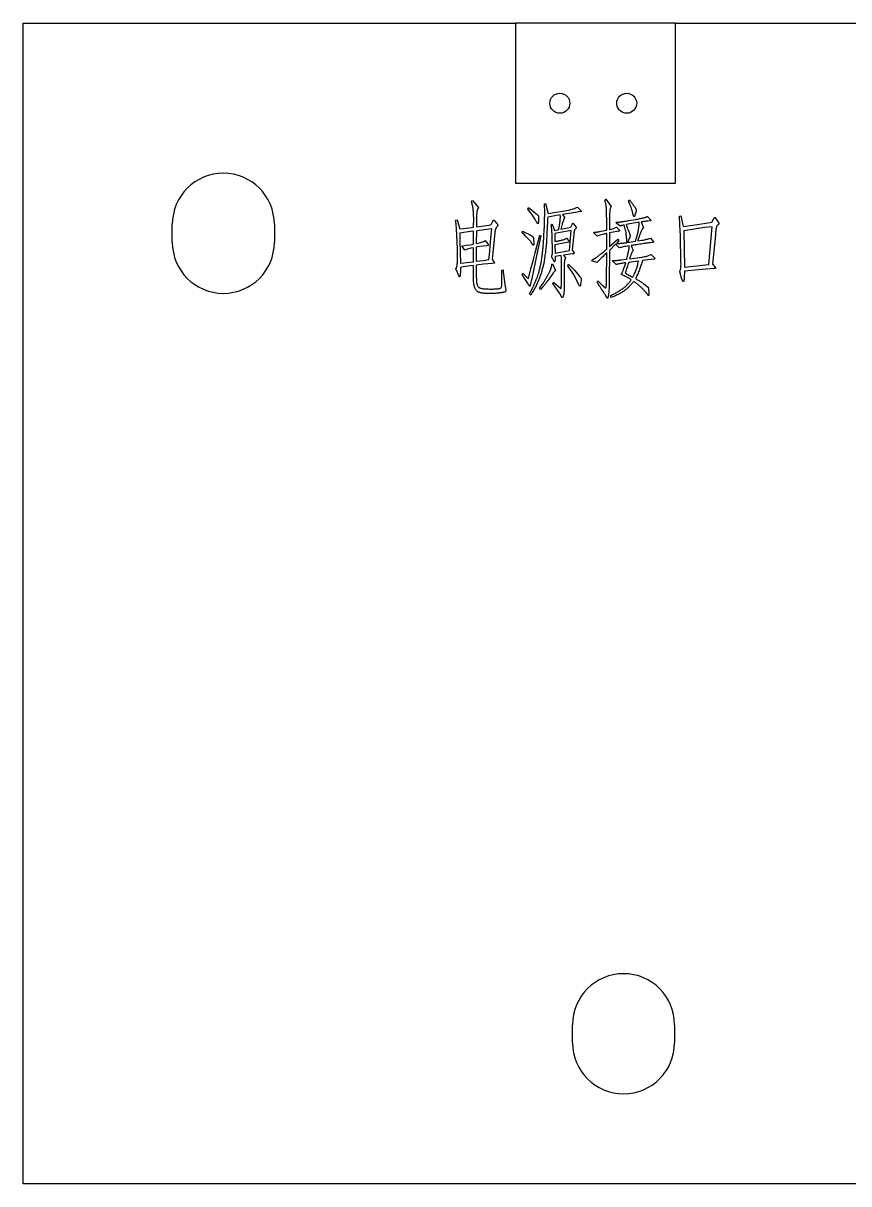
# Model space of a CAD drawing. Header units: millimetres. Extents: x 484 to 921, y 170 to 267.
# Drawn here: x 770.6 to 811.9, y 194.4 to 252.4 of the extents above; entities that cross this region are included whole.
import ezdxf

# ---------------------------------------------------------------- set-up
doc = ezdxf.new("R2010")
doc.units = ezdxf.units.MM

msp = doc.modelspace()

# ---------------------------------------------------------------- linework, layer by layer
at = {"color": 7, "linetype": 'Continuous', "lineweight": 25}
for p, q in [((770.602, 194.444), (770.602, 252.444)), ((770.602, 252.444), (795.199, 252.444)), ((795.199, 252.444), (795.199, 244.444)), ((803.199, 252.444), (795.199, 252.444)), ((803.199, 244.444), (803.199, 252.444)), ((803.199, 252.444), (857.783, 252.444)), ((795.199, 244.444), (803.199, 244.444)), ((799.668, 243.6), (799.718, 243.651)), ((799.718, 243.651), (799.98, 243.278)), ((800.851, 243.565), (800.892, 243.616)), ((793.002, 243.51), (793.047, 243.58)), ((793.047, 243.58), (793.349, 243.237)), ((795.814, 243.157), (795.849, 243.233)), ((795.95, 242.991), (795.814, 243.157)), ((795.849, 243.233), (796.001, 243.112)), ((796.001, 243.112), (796.122, 243.016)), ((796.65, 243.424), (796.705, 243.439)), ((796.665, 242.981), (796.65, 243.424)), ((796.705, 243.439), (796.841, 242.926)), ((796.841, 242.926), (797.848, 243.107)), ((798.467, 243.026), (798.18, 242.986)), ((798.296, 243.258), (798.462, 243.092)), ((801.143, 243.283), (801.223, 243.162)), ((801.229, 243.052), (801.168, 242.855)), ((792.212, 242.593), (792.287, 242.624)), ((792.287, 242.624), (792.353, 242.377)), ((793.108, 242.251), (793.113, 242.714)), ((793.254, 242.694), (793.254, 242.271)), ((793.984, 242.377), (794.069, 242.553)), ((794.155, 242.563), (794.276, 242.427)), ((796.051, 242.855), (795.95, 242.991)), ((796.136, 242.724), (796.051, 242.855)), ((796.122, 243.016), (796.283, 242.885)), ((796.186, 242.633), (796.136, 242.724)), ((796.358, 242.679), (796.353, 242.548)), ((797.44, 242.86), (796.811, 242.754)), ((797.374, 242.14), (797.42, 242.457)), ((797.445, 242.765), (797.44, 242.86)), ((797.581, 242.548), (797.541, 242.422)), ((797.883, 242.941), (797.556, 242.88)), ((797.556, 242.88), (797.667, 242.719)), ((798.18, 242.986), (797.883, 242.941)), ((799.769, 242.1), (799.764, 242.523)), ((799.905, 242.563), (799.9, 242.125)), ((800.438, 242.307), (800.252, 242.457)), ((801.39, 242.503), (800.725, 242.382)), ((800.851, 242.578), (801.209, 242.639)), ((801.088, 242.855), (801.062, 242.961)), ((801.385, 242.392), (801.39, 242.503)), ((801.476, 242.512), (801.596, 242.221)), ((801.803, 242.79), (801.948, 242.624)), ((801.939, 242.563), (801.823, 242.553)), ((803.391, 242.794), (803.462, 242.815)), ((803.421, 242.362), (803.391, 242.794)), ((803.462, 242.815), (803.588, 242.291)), ((804.071, 242.357), (804.715, 242.448)), ((804.715, 242.448), (805.017, 242.498)), ((805.017, 242.498), (805.118, 242.689)), ((805.204, 242.704), (805.35, 242.492)), ((778.052, 241.494), (778.052, 242.394)), ((783.152, 242.394), (783.152, 241.494)), ((792.353, 242.377), (792.408, 242.16)), ((792.408, 242.16), (792.599, 242.181)), ((792.619, 241.984), (792.413, 241.949)), ((792.413, 241.949), (792.423, 241.556)), ((792.599, 242.181), (793.002, 242.231)), ((792.957, 242.029), (792.619, 241.984)), ((793.108, 242.055), (792.957, 242.029)), ((793.002, 242.231), (793.108, 242.251)), ((793.103, 241.401), (793.108, 242.055)), ((793.249, 242.069), (793.244, 241.43)), ((793.783, 242.14), (793.249, 242.069)), ((793.254, 242.271), (793.501, 242.301)), ((793.501, 242.301), (793.888, 242.357)), ((794.019, 242.166), (793.783, 242.14)), ((793.888, 242.357), (793.984, 242.377)), ((793.944, 241.284), (793.994, 241.899)), ((793.994, 241.899), (794.019, 242.166)), ((794.17, 241.984), (794.115, 241.461)), ((795.532, 241.969), (795.558, 242.055)), ((795.638, 241.879), (795.532, 241.969)), ((795.558, 242.055), (795.688, 241.989)), ((795.708, 241.808), (795.638, 241.879)), ((795.688, 241.989), (795.829, 241.919)), ((795.829, 241.919), (795.93, 241.864)), ((795.93, 241.864), (796.031, 241.798)), ((796.62, 241.783), (796.64, 242.15)), ((796.766, 241.864), (796.755, 241.571)), ((796.79, 242.287), (796.766, 241.864)), ((796.992, 242.372), (797.032, 242.397)), ((797.032, 242.397), (797.153, 242.09)), ((797.153, 242.09), (797.374, 242.14)), ((797.989, 242.09), (797.163, 241.939)), ((797.163, 241.939), (797.173, 241.536)), ((797.541, 242.422), (797.471, 242.155)), ((797.471, 242.155), (797.969, 242.256)), ((797.908, 241.078), (797.989, 242.09)), ((797.969, 242.256), (798.044, 242.412)), ((798.119, 241.908), (798.039, 241.103)), ((798.125, 242.402), (798.22, 242.271)), ((798.22, 242.186), (798.18, 242.146)), ((799.281, 241.803), (799.129, 241.944)), ((799.482, 242.045), (799.769, 242.1)), ((799.769, 241.159), (799.764, 241.939)), ((800.267, 242.034), (799.905, 241.964)), ((799.905, 241.964), (799.905, 241.28)), ((800.242, 242.251), (800.378, 242.11)), ((800.348, 242.045), (800.267, 242.034)), ((800.861, 242.045), (800.921, 241.873)), ((803.447, 241.813), (803.421, 242.362)), ((803.588, 242.291), (804.071, 242.357)), ((804.126, 242.15), (803.613, 242.075)), ((803.613, 242.075), (803.643, 240.257)), ((804.665, 242.226), (804.126, 242.15)), ((805.032, 242.266), (804.665, 242.226)), ((804.871, 240.388), (805.032, 242.266)), ((792.297, 241.083), (792.282, 241.556)), ((792.423, 241.556), (792.454, 240.449)), ((792.554, 241.32), (792.73, 241.345)), ((792.73, 241.345), (792.937, 241.37)), ((792.937, 241.37), (793.103, 241.401)), ((793.42, 241.284), (793.244, 241.249)), ((793.581, 241.304), (793.42, 241.284)), ((793.747, 241.324), (793.581, 241.304)), ((793.687, 241.577), (793.823, 241.41)), ((793.818, 241.33), (793.747, 241.324)), ((793.904, 240.877), (793.944, 241.284)), ((794.115, 241.461), (794.049, 240.821)), ((795.824, 241.687), (795.708, 241.808)), ((795.945, 241.546), (795.824, 241.687)), ((796.025, 241.436), (795.945, 241.546)), ((796.071, 241.375), (796.025, 241.436)), ((796.106, 241.637), (796.116, 241.445)), ((796.186, 240.967), (796.413, 241.858)), ((796.474, 241.818), (796.323, 241.128)), ((796.413, 241.858), (796.474, 241.818)), ((797.048, 241.103), (797.037, 241.743)), ((797.682, 241.461), (797.173, 241.375)), ((797.173, 241.375), (797.178, 240.947)), ((797.782, 241.481), (797.682, 241.461)), ((797.753, 241.697), (797.868, 241.562)), ((797.883, 241.496), (797.782, 241.481)), ((799.905, 241.28), (800.323, 241.647)), ((800.207, 241.401), (799.905, 241.093)), ((800.388, 241.219), (800.207, 241.401)), ((800.363, 241.571), (800.242, 241.441)), ((800.323, 241.647), (800.363, 241.571)), ((800.917, 241.743), (800.806, 241.491)), ((800.806, 241.491), (801.203, 241.551)), ((800.886, 241.244), (800.881, 241.32)), ((800.982, 241.335), (801.088, 241.083)), ((801.309, 241.562), (801.521, 241.597)), ((801.944, 241.707), (802.089, 241.541)), ((802.06, 241.491), (801.944, 241.476)), ((803.472, 240.494), (803.447, 241.813)), ((805.189, 241.853), (805.052, 240.398)), ((792.302, 240.705), (792.297, 241.083)), ((792.635, 241.154), (792.549, 241.264)), ((792.67, 241.103), (792.635, 241.154)), ((792.811, 241.154), (792.67, 241.103)), ((792.967, 241.194), (792.811, 241.154)), ((793.103, 241.224), (792.967, 241.194)), ((793.098, 240.524), (793.103, 241.224)), ((793.244, 241.249), (793.244, 240.544)), ((793.878, 240.635), (793.904, 240.877)), ((794.049, 240.821), (794.029, 240.66)), ((796.081, 240.575), (796.186, 240.967)), ((796.323, 241.128), (796.106, 240.092)), ((797.178, 240.947), (797.908, 241.078)), ((797.189, 240.786), (797.178, 240.61)), ((797.48, 240.837), (797.189, 240.786)), ((797.495, 240.72), (797.48, 240.837)), ((797.495, 239.552), (797.495, 240.72)), ((798.055, 240.917), (797.601, 240.846)), ((797.601, 240.846), (797.697, 240.711)), ((798.039, 241.103), (798.11, 240.998)), ((798.105, 240.922), (798.055, 240.917)), ((799.069, 240.635), (799.235, 240.736)), ((799.754, 239.578), (799.769, 240.978)), ((799.905, 241.093), (799.89, 239.517)), ((800.907, 240.665), (801.526, 240.756)), ((801.974, 240.892), (802.13, 240.731)), ((792.454, 240.242), (792.448, 240.016)), ((792.454, 240.449), (793.098, 240.524)), ((792.584, 240.262), (792.454, 240.242)), ((792.947, 240.318), (792.584, 240.262)), ((793.098, 240.333), (792.947, 240.318)), ((793.098, 239.739), (793.098, 240.333)), ((793.244, 240.544), (793.606, 240.585)), ((793.349, 240.368), (793.244, 240.353)), ((793.244, 240.353), (793.244, 239.81)), ((793.601, 240.398), (793.349, 240.368)), ((794.044, 240.438), (793.601, 240.398)), ((793.606, 240.585), (793.777, 240.615)), ((793.777, 240.615), (793.878, 240.635)), ((794.029, 240.66), (794.125, 240.524)), ((794.125, 240.444), (794.044, 240.438)), ((795.844, 239.693), (795.965, 240.162)), ((795.965, 240.162), (796.081, 240.575)), ((797.022, 240.394), (797.057, 240.418)), ((797.093, 240.6), (797.043, 240.696)), ((797.057, 240.418), (797.209, 240.081)), ((797.636, 240.152), (797.636, 239.296)), ((797.823, 240.318), (797.858, 240.394)), ((798.095, 239.895), (797.823, 240.318)), ((797.858, 240.394), (798.079, 240.167)), ((798.079, 240.167), (798.165, 240.081)), ((799.27, 240.484), (799.049, 240.555)), ((800.227, 240.378), (800.076, 240.535)), ((800.489, 240.62), (800.766, 240.655)), ((800.604, 240.152), (800.665, 240.313)), ((800.665, 240.313), (800.71, 240.474)), ((801.35, 240.559), (800.861, 240.489)), ((801.823, 240.62), (801.546, 240.585)), ((801.979, 240.64), (801.823, 240.62)), ((802.135, 240.655), (801.979, 240.64)), ((803.467, 240.233), (803.472, 240.328)), ((803.477, 240.409), (803.472, 240.494)), ((803.472, 240.328), (803.477, 240.409)), ((803.643, 240.257), (804.871, 240.388)), ((804.71, 240.152), (804.005, 240.086)), ((805.133, 240.177), (804.71, 240.152)), ((805.052, 240.398), (805.163, 240.273)), ((792.297, 239.986), (792.247, 240.096)), ((792.373, 239.814), (792.297, 239.986)), ((792.448, 240.016), (792.443, 239.885)), ((794.523, 240.107), (794.583, 240.116)), ((794.523, 239.391), (794.523, 240.107)), ((794.583, 240.116), (794.593, 239.995)), ((794.593, 239.995), (794.618, 239.79)), ((794.618, 239.79), (794.653, 239.517)), ((795.532, 239.88), (795.567, 239.955)), ((795.708, 239.613), (795.532, 239.88)), ((795.567, 239.955), (795.759, 239.774)), ((795.834, 239.417), (795.708, 239.613)), ((795.759, 239.774), (795.844, 239.693)), ((796.106, 240.092), (796.021, 239.693)), ((797.068, 239.94), (797.002, 239.84)), ((798.165, 239.784), (798.095, 239.895)), ((798.165, 240.081), (798.306, 239.92)), ((798.225, 239.669), (798.165, 239.784)), ((798.306, 239.517), (798.225, 239.669)), ((798.306, 239.92), (798.422, 239.774)), ((798.482, 239.583), (798.457, 239.382)), ((799.275, 239.502), (799.311, 239.573)), ((799.311, 239.573), (799.522, 239.367)), ((799.749, 239.417), (799.754, 239.578)), ((800.509, 239.92), (800.549, 240.011)), ((800.569, 239.845), (800.524, 239.865)), ((800.64, 239.814), (800.569, 239.845)), ((803.487, 239.754), (803.441, 239.925)), ((803.532, 239.613), (803.487, 239.754)), ((803.643, 240.046), (803.633, 239.754)), ((804.005, 240.086), (803.643, 240.046)), ((794.689, 239.024), (794.649, 239.009)), ((794.653, 239.517), (794.689, 239.286)), ((794.689, 239.286), (794.713, 239.12)), ((795.91, 238.924), (795.99, 239.074)), ((796.036, 238.979), (795.965, 238.858)), ((796.403, 239.21), (796.499, 239.336)), ((796.444, 239.135), (796.403, 239.21)), ((796.554, 239.256), (796.444, 239.135)), ((797.063, 239.437), (797.093, 239.497)), ((797.304, 239.105), (797.063, 239.437)), ((797.093, 239.497), (797.445, 239.195)), ((797.365, 239.009), (797.304, 239.105)), ((797.415, 238.928), (797.365, 239.009)), ((798.351, 239.407), (798.306, 239.517)), ((798.397, 239.301), (798.351, 239.407)), ((801.682, 239.371), (801.803, 239.276)), ((801.848, 239.18), (801.873, 238.928)), ((795.965, 238.858), (795.91, 238.924)), ((797.48, 238.818), (797.415, 238.928)), ((799.759, 238.752), (799.718, 238.823)), ((799.971, 238.737), (799.96, 238.838)), ((801.833, 238.858), (801.803, 238.898)), ((801.873, 238.928), (801.873, 238.904)), ((798.052, 201.494), (798.052, 202.394)), ((803.152, 202.394), (803.152, 201.494)), ((920.602, 194.444), (770.602, 194.444))]:
    msp.add_line(p, q, dxfattribs=at)
for centre in [(797.418, 248.444), (800.759, 248.444)]:
    msp.add_circle(centre, 0.5, dxfattribs=at)
for centre, start, end in [((780.602, 242.394), 0, 180), ((780.602, 241.494), 180, 0), ((800.602, 202.394), 0, 180), ((800.602, 201.494), 180, 0)]:
    msp.add_arc(centre, 2.55, start, end, dxfattribs=at)
for points, knots in [([(800.892, 243.616), (800.906, 243.596), (800.933, 243.559), (800.974, 243.507), (801.01, 243.459), (801.044, 243.416), (801.074, 243.376), (801.1, 243.341), (801.122, 243.31), (801.136, 243.292), (801.143, 243.283)], [0, 0, 0, 0, 0.172444, 0.330592, 0.476203, 0.607521, 0.7263, 0.831127, 0.922006, 1, 1, 1, 1]), ([(793.113, 242.714), (793.113, 242.718), (793.113, 242.73), (793.112, 242.756), (793.112, 242.794), (793.11, 242.846), (793.108, 242.909), (793.103, 242.981), (793.097, 243.061), (793.088, 243.149), (793.076, 243.24), (793.057, 243.331), (793.033, 243.421), (793.012, 243.48), (793.002, 243.51)], [0, 0, 0, 0, 0.014775, 0.046184, 0.09421, 0.158876, 0.237414, 0.327156, 0.42723, 0.537674, 0.653248, 0.769149, 0.884072, 1, 1, 1, 1]), ([(793.349, 243.237), (793.334, 243.203), (793.304, 243.135), (793.278, 243.045), (793.265, 242.964), (793.259, 242.888), (793.255, 242.796), (793.254, 242.73), (793.254, 242.694)], [0, 0, 0, 0, 0.2026595, 0.3973798, 0.5057707, 0.6413777, 0.8060666, 1, 1, 1, 1]), ([(797.848, 243.107), (797.89, 243.115), (797.972, 243.132), (798.09, 243.165), (798.198, 243.206), (798.264, 243.241), (798.296, 243.258)], [0, 0, 0, 0, 0.2713189, 0.5277678, 0.7703737, 1, 1, 1, 1]), ([(798.462, 243.092), (798.467, 243.085), (798.476, 243.073), (798.486, 243.055), (798.482, 243.037), (798.472, 243.03), (798.467, 243.026)], [0, 0, 0, 0, 0.349504, 0.567562, 0.743548, 1, 1, 1, 1]), ([(799.764, 242.523), (799.763, 242.557), (799.762, 242.623), (799.759, 242.717), (799.756, 242.803), (799.755, 242.881), (799.753, 242.95), (799.751, 243.01), (799.75, 243.062), (799.748, 243.119), (799.746, 243.181), (799.741, 243.246), (799.737, 243.302), (799.728, 243.351), (799.719, 243.401), (799.705, 243.458), (799.689, 243.526), (799.676, 243.574), (799.668, 243.6)], [0, 0, 0, 0, 0.09485, 0.181476, 0.261213, 0.332691, 0.395943, 0.45162, 0.49974, 0.540306, 0.609077, 0.669687, 0.720764, 0.763919, 0.807988, 0.862326, 0.925991, 1, 1, 1, 1]), ([(799.98, 243.278), (799.972, 243.26), (799.955, 243.225), (799.934, 243.178), (799.921, 243.131), (799.914, 243.083), (799.909, 243.022), (799.907, 242.95), (799.907, 242.866), (799.906, 242.773), (799.905, 242.671), (799.905, 242.6), (799.905, 242.563)], [0, 0, 0, 0, 0.079415, 0.162695, 0.212737, 0.27921, 0.362641, 0.463291, 0.579255, 0.706506, 0.847098, 1, 1, 1, 1]), ([(801.062, 242.961), (801.049, 243.013), (801.024, 243.11), (800.985, 243.228), (800.951, 243.319), (800.922, 243.394), (800.888, 243.477), (800.864, 243.534), (800.851, 243.565)], [0, 0, 0, 0, 0.251857, 0.471239, 0.581727, 0.706666, 0.846084, 1, 1, 1, 1]), ([(801.223, 243.162), (801.227, 243.154), (801.234, 243.138), (801.239, 243.111), (801.237, 243.082), (801.232, 243.062), (801.229, 243.052)], [0, 0, 0, 0, 0.226824, 0.460023, 0.716474, 1, 1, 1, 1]), ([(792.282, 241.556), (792.282, 241.562), (792.282, 241.577), (792.281, 241.601), (792.281, 241.631), (792.279, 241.667), (792.277, 241.709), (792.275, 241.756), (792.273, 241.81), (792.268, 241.887), (792.264, 241.978), (792.259, 242.075), (792.253, 242.153), (792.25, 242.219), (792.243, 242.286), (792.236, 242.368), (792.224, 242.473), (792.216, 242.551), (792.212, 242.593)], [0, 0, 0, 0, 0.017221, 0.04091, 0.06962, 0.104092, 0.144331, 0.191021, 0.242728, 0.300202, 0.412284, 0.505699, 0.581207, 0.637289, 0.695626, 0.775595, 0.876624, 1, 1, 1, 1]), ([(794.069, 242.553), (794.073, 242.561), (794.079, 242.575), (794.09, 242.592), (794.096, 242.603), (794.105, 242.607), (794.113, 242.601), (794.124, 242.593), (794.139, 242.58), (794.149, 242.569), (794.155, 242.563)], [0, 0, 0, 0, 0.207965, 0.352871, 0.445876, 0.494325, 0.557725, 0.658687, 0.807533, 1, 1, 1, 1]), ([(796.353, 242.548), (796.351, 242.531), (796.348, 242.5), (796.342, 242.461), (796.334, 242.438), (796.322, 242.422), (796.311, 242.428), (796.302, 242.438), (796.289, 242.455), (796.274, 242.478), (796.256, 242.507), (796.235, 242.543), (796.211, 242.586), (796.195, 242.617), (796.186, 242.633)], [0, 0, 0, 0, 0.139737, 0.241021, 0.308572, 0.344634, 0.363896, 0.398497, 0.452872, 0.526102, 0.615661, 0.724341, 0.853894, 1, 1, 1, 1]), ([(796.283, 242.885), (796.292, 242.877), (796.308, 242.861), (796.329, 242.838), (796.344, 242.819), (796.353, 242.8), (796.358, 242.779), (796.36, 242.752), (796.36, 242.718), (796.359, 242.693), (796.358, 242.679)], [0, 0, 0, 0, 0.160643, 0.294294, 0.397324, 0.478894, 0.561151, 0.673542, 0.820717, 1, 1, 1, 1]), ([(796.64, 242.15), (796.641, 242.17), (796.644, 242.208), (796.647, 242.259), (796.649, 242.301), (796.65, 242.331), (796.649, 242.356), (796.651, 242.38), (796.65, 242.412), (796.652, 242.45), (796.652, 242.495), (796.654, 242.548), (796.656, 242.607), (796.657, 242.671), (796.659, 242.735), (796.66, 242.793), (796.662, 242.843), (796.663, 242.886), (796.664, 242.921), (796.664, 242.948), (796.665, 242.967), (796.665, 242.977), (796.665, 242.981)], [0, 0, 0, 0, 0.07376, 0.135766, 0.186036, 0.224623, 0.245256, 0.274875, 0.312554, 0.358342, 0.413074, 0.475898, 0.54769, 0.627553, 0.707442, 0.777441, 0.837574, 0.888718, 0.930892, 0.963201, 0.986543, 1, 1, 1, 1]), ([(796.811, 242.754), (796.808, 242.704), (796.802, 242.605), (796.797, 242.483), (796.793, 242.394), (796.793, 242.344), (796.79, 242.31), (796.79, 242.292), (796.79, 242.287)], [0, 0, 0, 0, 0.3207331, 0.6397162, 0.7816007, 0.8883995, 0.9617607, 1, 1, 1, 1]), ([(797.42, 242.457), (797.421, 242.468), (797.423, 242.493), (797.427, 242.532), (797.43, 242.577), (797.435, 242.625), (797.439, 242.672), (797.443, 242.711), (797.444, 242.741), (797.445, 242.758), (797.445, 242.765)], [0, 0, 0, 0, 0.109266, 0.235614, 0.383643, 0.548747, 0.709033, 0.837788, 0.934653, 1, 1, 1, 1]), ([(797.667, 242.719), (797.655, 242.708), (797.636, 242.688), (797.618, 242.661), (797.609, 242.638), (797.602, 242.615), (797.592, 242.584), (797.585, 242.561), (797.581, 242.548)], [0, 0, 0, 0, 0.249724, 0.418861, 0.501472, 0.626393, 0.791347, 1, 1, 1, 1]), ([(798.044, 242.412), (798.048, 242.418), (798.055, 242.428), (798.064, 242.44), (798.072, 242.448), (798.08, 242.451), (798.088, 242.445), (798.097, 242.436), (798.11, 242.421), (798.12, 242.409), (798.125, 242.402)], [0, 0, 0, 0, 0.1748727, 0.3084461, 0.3924165, 0.443885, 0.5081449, 0.6185679, 0.7865087, 1, 1, 1, 1]), ([(800.252, 242.457), (800.249, 242.46), (800.242, 242.464), (800.239, 242.476), (800.243, 242.488), (800.249, 242.494), (800.252, 242.498)], [0, 0, 0, 0, 0.258779, 0.465468, 0.686726, 1, 1, 1, 1]), ([(800.252, 242.498), (800.258, 242.5), (800.274, 242.507), (800.297, 242.499), (800.325, 242.499), (800.357, 242.503), (800.403, 242.507), (800.465, 242.516), (800.541, 242.527), (800.631, 242.542), (800.736, 242.559), (800.811, 242.571), (800.851, 242.578)], [0, 0, 0, 0, 0.029965, 0.084457, 0.112786, 0.165928, 0.243928, 0.345736, 0.4726, 0.623319, 0.799118, 1, 1, 1, 1]), ([(801.168, 242.855), (801.165, 242.844), (801.159, 242.824), (801.148, 242.801), (801.138, 242.785), (801.126, 242.777), (801.113, 242.784), (801.104, 242.8), (801.095, 242.825), (801.091, 242.844), (801.088, 242.855)], [0, 0, 0, 0, 0.1955, 0.344128, 0.443382, 0.503596, 0.567653, 0.664471, 0.808199, 1, 1, 1, 1]), ([(801.209, 242.639), (801.244, 242.645), (801.313, 242.656), (801.411, 242.676), (801.499, 242.694), (801.579, 242.712), (801.648, 242.732), (801.709, 242.75), (801.759, 242.77), (801.789, 242.784), (801.803, 242.79)], [0, 0, 0, 0, 0.177206, 0.339137, 0.48657, 0.618617, 0.735699, 0.83848, 0.926749, 1, 1, 1, 1]), ([(801.823, 242.553), (801.816, 242.552), (801.801, 242.549), (801.774, 242.547), (801.741, 242.542), (801.701, 242.538), (801.655, 242.532), (801.601, 242.526), (801.54, 242.52), (801.498, 242.515), (801.476, 242.512)], [0, 0, 0, 0, 0.05818, 0.1332698, 0.2300384, 0.3437321, 0.4788461, 0.6332621, 0.80698, 1, 1, 1, 1]), ([(801.948, 242.624), (801.949, 242.621), (801.951, 242.614), (801.956, 242.603), (801.962, 242.59), (801.969, 242.577), (801.959, 242.561), (801.947, 242.562), (801.939, 242.563)], [0, 0, 0, 0, 0.092335, 0.254933, 0.44087, 0.606092, 0.741092, 1, 1, 1, 1]), ([(805.118, 242.689), (805.123, 242.697), (805.131, 242.711), (805.142, 242.728), (805.151, 242.739), (805.165, 242.744), (805.183, 242.726), (805.196, 242.713), (805.204, 242.704)], [0, 0, 0, 0, 0.219199, 0.384224, 0.48418, 0.545674, 0.704266, 1, 1, 1, 1]), ([(805.35, 242.492), (805.355, 242.481), (805.364, 242.464), (805.371, 242.439), (805.368, 242.419), (805.363, 242.408), (805.36, 242.402)], [0, 0, 0, 0, 0.382945, 0.614938, 0.787602, 1, 1, 1, 1]), ([(794.276, 242.427), (794.281, 242.42), (794.292, 242.405), (794.305, 242.386), (794.312, 242.368), (794.314, 242.351), (794.31, 242.335), (794.304, 242.319), (794.295, 242.306), (794.283, 242.286), (794.265, 242.259), (794.241, 242.224), (794.216, 242.179), (794.196, 242.123), (794.18, 242.057), (794.173, 242.01), (794.17, 241.984)], [0, 0, 0, 0, 0.0605307, 0.1095383, 0.145495, 0.1733131, 0.21549, 0.2485764, 0.2741404, 0.3197313, 0.387472, 0.4760817, 0.5826093, 0.7036025, 0.84293, 1, 1, 1, 1]), ([(797.037, 241.743), (797.037, 241.766), (797.037, 241.82), (797.03, 241.906), (797.023, 241.997), (797.018, 242.074), (797.013, 242.141), (797.008, 242.205), (797, 242.283), (796.995, 242.34), (796.992, 242.372)], [0, 0, 0, 0, 0.112398, 0.2558383, 0.4088, 0.5475195, 0.6246335, 0.7266971, 0.8514609, 1, 1, 1, 1]), ([(798.18, 242.146), (798.171, 242.133), (798.155, 242.108), (798.14, 242.073), (798.133, 242.04), (798.13, 242.005), (798.124, 241.96), (798.121, 241.927), (798.119, 241.908)], [0, 0, 0, 0, 0.18727, 0.355483, 0.453736, 0.595856, 0.777047, 1, 1, 1, 1]), ([(798.22, 242.271), (798.226, 242.262), (798.236, 242.248), (798.24, 242.224), (798.233, 242.203), (798.225, 242.192), (798.22, 242.186)], [0, 0, 0, 0, 0.328066, 0.553382, 0.752536, 1, 1, 1, 1]), ([(799.129, 241.944), (799.124, 241.948), (799.116, 241.954), (799.11, 241.969), (799.115, 241.979), (799.118, 241.986), (799.12, 241.989)], [0, 0, 0, 0, 0.3677578, 0.5899284, 0.798816, 1, 1, 1, 1]), ([(799.12, 241.989), (799.121, 241.989), (799.129, 241.99), (799.145, 241.992), (799.172, 241.995), (799.193, 241.998), (799.205, 241.999)], [0, 0, 0, 0, 0.0610338, 0.2526839, 0.5653295, 1, 1, 1, 1]), ([(799.205, 241.999), (799.223, 242.002), (799.262, 242.006), (799.326, 242.016), (799.401, 242.029), (799.454, 242.039), (799.482, 242.045)], [0, 0, 0, 0, 0.190299, 0.421569, 0.691283, 1, 1, 1, 1]), ([(799.764, 241.939), (799.712, 241.929), (799.616, 241.91), (799.483, 241.878), (799.373, 241.844), (799.309, 241.816), (799.281, 241.803)], [0, 0, 0, 0, 0.314442, 0.584709, 0.813401, 1, 1, 1, 1]), ([(799.9, 242.125), (799.934, 242.133), (799.999, 242.148), (800.091, 242.177), (800.172, 242.21), (800.219, 242.237), (800.242, 242.251)], [0, 0, 0, 0, 0.286874, 0.549556, 0.78586, 1, 1, 1, 1]), ([(800.378, 242.11), (800.385, 242.102), (800.396, 242.09), (800.399, 242.064), (800.376, 242.048), (800.359, 242.046), (800.348, 242.045)], [0, 0, 0, 0, 0.291376, 0.479853, 0.680206, 1, 1, 1, 1]), ([(800.635, 242.362), (800.615, 242.358), (800.578, 242.35), (800.525, 242.336), (800.479, 242.323), (800.451, 242.312), (800.438, 242.307)], [0, 0, 0, 0, 0.297813, 0.561, 0.797127, 1, 1, 1, 1]), ([(800.771, 241.481), (800.769, 241.51), (800.765, 241.57), (800.758, 241.664), (800.75, 241.765), (800.741, 241.873), (800.727, 241.988), (800.704, 242.108), (800.675, 242.234), (800.649, 242.318), (800.635, 242.362)], [0, 0, 0, 0, 0.096994, 0.202367, 0.315353, 0.436793, 0.566229, 0.702842, 0.847712, 1, 1, 1, 1]), ([(800.725, 242.382), (800.737, 242.35), (800.762, 242.281), (800.796, 242.195), (800.823, 242.126), (800.84, 242.087), (800.851, 242.061), (800.858, 242.049), (800.861, 242.045)], [0, 0, 0, 0, 0.277672, 0.607436, 0.766596, 0.884262, 0.961312, 1, 1, 1, 1]), ([(800.921, 241.873), (800.925, 241.862), (800.931, 241.841), (800.933, 241.808), (800.929, 241.775), (800.921, 241.754), (800.917, 241.743)], [0, 0, 0, 0, 0.258567, 0.499159, 0.735242, 1, 1, 1, 1]), ([(801.203, 241.551), (801.214, 241.588), (801.234, 241.658), (801.262, 241.759), (801.285, 241.852), (801.307, 241.935), (801.324, 242.01), (801.339, 242.076), (801.349, 242.134), (801.359, 242.195), (801.366, 242.258), (801.375, 242.319), (801.38, 242.362), (801.383, 242.384), (801.385, 242.392)], [0, 0, 0, 0, 0.133235, 0.254461, 0.365368, 0.466402, 0.555267, 0.633234, 0.701012, 0.757967, 0.850564, 0.922216, 0.971951, 1, 1, 1, 1]), ([(801.596, 242.221), (801.587, 242.213), (801.566, 242.194), (801.538, 242.157), (801.51, 242.109), (801.486, 242.061), (801.466, 242.014), (801.449, 241.971), (801.431, 241.921), (801.41, 241.863), (801.386, 241.798), (801.363, 241.726), (801.337, 241.646), (801.319, 241.591), (801.309, 241.562)], [0, 0, 0, 0, 0.051638, 0.115359, 0.191847, 0.282384, 0.336225, 0.400343, 0.473831, 0.558028, 0.653907, 0.758871, 0.873584, 1, 1, 1, 1]), ([(805.36, 242.402), (805.357, 242.4), (805.351, 242.394), (805.339, 242.383), (805.321, 242.369), (805.3, 242.351), (805.278, 242.329), (805.259, 242.299), (805.244, 242.263), (805.234, 242.229), (805.228, 242.196), (805.223, 242.165), (805.218, 242.128), (805.213, 242.085), (805.206, 242.035), (805.2, 241.98), (805.195, 241.919), (805.191, 241.876), (805.189, 241.853)], [0, 0, 0, 0, 0.016792, 0.044166, 0.081401, 0.12919, 0.183033, 0.240853, 0.304605, 0.376098, 0.419425, 0.471339, 0.534354, 0.607271, 0.69025, 0.78315, 0.887225, 1, 1, 1, 1]), ([(792.549, 241.264), (792.544, 241.27), (792.535, 241.28), (792.529, 241.299), (792.538, 241.315), (792.549, 241.318), (792.554, 241.32)], [0, 0, 0, 0, 0.321029, 0.551686, 0.762204, 1, 1, 1, 1]), ([(793.244, 241.43), (793.291, 241.442), (793.38, 241.463), (793.502, 241.5), (793.603, 241.535), (793.661, 241.564), (793.687, 241.577)], [0, 0, 0, 0, 0.315599, 0.587021, 0.814545, 1, 1, 1, 1]), ([(793.823, 241.41), (793.83, 241.4), (793.841, 241.382), (793.848, 241.355), (793.839, 241.332), (793.825, 241.331), (793.818, 241.33)], [0, 0, 0, 0, 0.36062, 0.620667, 0.800791, 1, 1, 1, 1]), ([(795.99, 239.074), (795.994, 239.083), (796.004, 239.103), (796.021, 239.136), (796.039, 239.177), (796.061, 239.223), (796.085, 239.278), (796.114, 239.338), (796.144, 239.406), (796.188, 239.505), (796.242, 239.627), (796.297, 239.768), (796.343, 239.897), (796.378, 240.017), (796.406, 240.129), (796.432, 240.232), (796.453, 240.329), (796.471, 240.419), (796.487, 240.502), (796.5, 240.58), (796.511, 240.65), (796.521, 240.717), (796.532, 240.788), (796.541, 240.869), (796.553, 240.964), (796.564, 241.068), (796.574, 241.17), (796.583, 241.262), (796.591, 241.337), (796.594, 241.402), (796.599, 241.47), (796.604, 241.554), (796.611, 241.661), (796.617, 241.74), (796.62, 241.783)], [0, 0, 0, 0, 0.010341, 0.023652, 0.039467, 0.057898, 0.078947, 0.102965, 0.129491, 0.158876, 0.21792, 0.271861, 0.320862, 0.364925, 0.405533, 0.443304, 0.478702, 0.511485, 0.541769, 0.569557, 0.595116, 0.617968, 0.642135, 0.671308, 0.705294, 0.744327, 0.783067, 0.815646, 0.842594, 0.863366, 0.885464, 0.915552, 0.953648, 1, 1, 1, 1]), ([(796.031, 241.798), (796.039, 241.793), (796.054, 241.783), (796.073, 241.767), (796.088, 241.754), (796.096, 241.74), (796.101, 241.723), (796.105, 241.701), (796.105, 241.671), (796.106, 241.649), (796.106, 241.637)], [0, 0, 0, 0, 0.153946, 0.283673, 0.38248, 0.459036, 0.540085, 0.65431, 0.809765, 1, 1, 1, 1]), ([(796.755, 241.571), (796.753, 241.541), (796.747, 241.478), (796.739, 241.38), (796.727, 241.275), (796.715, 241.164), (796.702, 241.044), (796.685, 240.916), (796.667, 240.779), (796.651, 240.658), (796.636, 240.556), (796.62, 240.474), (796.601, 240.387), (796.579, 240.296), (796.555, 240.2), (796.526, 240.099), (796.495, 239.995), (796.449, 239.848), (796.382, 239.66), (796.284, 239.433), (796.168, 239.205), (796.081, 239.055), (796.036, 238.979)], [0, 0, 0, 0, 0.033596, 0.069949, 0.108566, 0.149666, 0.193826, 0.241112, 0.292277, 0.34654, 0.3754, 0.406383, 0.438929, 0.473322, 0.509841, 0.548042, 0.588393, 0.630376, 0.717826, 0.808254, 0.902333, 1, 1, 1, 1]), ([(796.116, 241.445), (796.116, 241.434), (796.116, 241.415), (796.115, 241.388), (796.111, 241.372), (796.107, 241.357), (796.086, 241.358), (796.077, 241.368), (796.071, 241.375)], [0, 0, 0, 0, 0.262563, 0.461237, 0.604242, 0.682504, 0.787665, 1, 1, 1, 1]), ([(797.173, 241.536), (797.201, 241.541), (797.254, 241.551), (797.328, 241.565), (797.394, 241.579), (797.451, 241.591), (797.499, 241.6), (797.537, 241.609), (797.567, 241.618), (797.609, 241.629), (797.67, 241.656), (797.723, 241.683), (797.753, 241.697)], [0, 0, 0, 0, 0.140553, 0.266104, 0.376895, 0.473899, 0.553243, 0.619068, 0.670237, 0.706155, 0.836714, 1, 1, 1, 1]), ([(797.868, 241.562), (797.874, 241.554), (797.883, 241.543), (797.891, 241.525), (797.892, 241.509), (797.886, 241.5), (797.883, 241.496)], [0, 0, 0, 0, 0.370128, 0.601054, 0.782986, 1, 1, 1, 1]), ([(800.242, 241.441), (800.255, 241.44), (800.283, 241.437), (800.33, 241.438), (800.385, 241.439), (800.447, 241.443), (800.518, 241.449), (800.595, 241.458), (800.68, 241.468), (800.74, 241.477), (800.771, 241.481)], [0, 0, 0, 0, 0.073212, 0.161649, 0.264163, 0.382289, 0.51472, 0.661681, 0.822913, 1, 1, 1, 1]), ([(800.881, 241.32), (800.829, 241.311), (800.731, 241.294), (800.597, 241.269), (800.485, 241.245), (800.418, 241.227), (800.388, 241.219)], [0, 0, 0, 0, 0.317396, 0.588806, 0.816367, 1, 1, 1, 1]), ([(801.944, 241.476), (801.926, 241.473), (801.883, 241.468), (801.81, 241.456), (801.717, 241.443), (801.606, 241.428), (801.477, 241.408), (801.328, 241.386), (801.161, 241.362), (801.044, 241.344), (800.982, 241.335)], [0, 0, 0, 0, 0.056514, 0.133314, 0.22866, 0.344072, 0.479012, 0.633257, 0.80692, 1, 1, 1, 1]), ([(801.521, 241.597), (801.562, 241.604), (801.64, 241.618), (801.752, 241.642), (801.853, 241.672), (801.914, 241.696), (801.944, 241.707)], [0, 0, 0, 0, 0.283905, 0.545815, 0.78395, 1, 1, 1, 1]), ([(802.089, 241.541), (802.091, 241.536), (802.093, 241.525), (802.097, 241.508), (802.084, 241.49), (802.069, 241.49), (802.06, 241.491)], [0, 0, 0, 0, 0.221258, 0.447672, 0.651745, 1, 1, 1, 1]), ([(792.267, 240.273), (792.271, 240.282), (792.28, 240.302), (792.287, 240.337), (792.294, 240.377), (792.295, 240.436), (792.297, 240.509), (792.299, 240.589), (792.302, 240.653), (792.302, 240.69), (792.302, 240.705)], [0, 0, 0, 0, 0.0698375, 0.1490283, 0.242347, 0.3467504, 0.558786, 0.7451883, 0.8957086, 1, 1, 1, 1]), ([(797.043, 240.696), (797.038, 240.704), (797.03, 240.719), (797.02, 240.741), (797.014, 240.758), (797.01, 240.78), (797.018, 240.813), (797.032, 240.861), (797.046, 240.927), (797.048, 240.989), (797.048, 241.038), (797.048, 241.067), (797.048, 241.088), (797.048, 241.099), (797.048, 241.103)], [0, 0, 0, 0, 0.068788, 0.125614, 0.168602, 0.201232, 0.280635, 0.406411, 0.568772, 0.75861, 0.85159, 0.921325, 0.971391, 1, 1, 1, 1]), ([(797.697, 240.711), (797.691, 240.697), (797.679, 240.671), (797.665, 240.634), (797.655, 240.601), (797.646, 240.56), (797.643, 240.506), (797.638, 240.447), (797.638, 240.387), (797.637, 240.324), (797.636, 240.244), (797.636, 240.184), (797.636, 240.152)], [0, 0, 0, 0, 0.078878, 0.149186, 0.209494, 0.263113, 0.370102, 0.495224, 0.576731, 0.687153, 0.829121, 1, 1, 1, 1]), ([(798.11, 240.998), (798.115, 240.989), (798.124, 240.974), (798.129, 240.951), (798.121, 240.932), (798.11, 240.925), (798.105, 240.922)], [0, 0, 0, 0, 0.349155, 0.586587, 0.778379, 1, 1, 1, 1]), ([(799.235, 240.736), (799.239, 240.738), (799.25, 240.744), (799.268, 240.756), (799.29, 240.772), (799.318, 240.792), (799.35, 240.816), (799.388, 240.845), (799.431, 240.878), (799.492, 240.926), (799.567, 240.985), (799.646, 241.052), (799.714, 241.107), (799.752, 241.143), (799.769, 241.159)], [0, 0, 0, 0, 0.021575, 0.052535, 0.092594, 0.1427, 0.202866, 0.273098, 0.351868, 0.440711, 0.616679, 0.768927, 0.896245, 1, 1, 1, 1]), ([(799.769, 240.978), (799.739, 240.949), (799.682, 240.894), (799.601, 240.815), (799.527, 240.743), (799.46, 240.678), (799.402, 240.619), (799.351, 240.568), (799.308, 240.524), (799.282, 240.496), (799.27, 240.484)], [0, 0, 0, 0, 0.176578, 0.338107, 0.485355, 0.617579, 0.736272, 0.838439, 0.927096, 1, 1, 1, 1]), ([(800.766, 240.655), (800.769, 240.671), (800.778, 240.705), (800.791, 240.762), (800.806, 240.83), (800.823, 240.904), (800.839, 240.979), (800.855, 241.046), (800.864, 241.101), (800.874, 241.145), (800.878, 241.181), (800.883, 241.208), (800.886, 241.228), (800.886, 241.239), (800.886, 241.244)], [0, 0, 0, 0, 0.077936, 0.176044, 0.290429, 0.42527, 0.55863, 0.673015, 0.766454, 0.839696, 0.897424, 0.943929, 0.977633, 1, 1, 1, 1]), ([(801.088, 241.083), (801.074, 241.069), (801.045, 241.038), (801.019, 240.995), (801.002, 240.959), (800.992, 240.933), (800.98, 240.902), (800.968, 240.866), (800.954, 240.824), (800.939, 240.776), (800.923, 240.722), (800.912, 240.685), (800.907, 240.665)], [0, 0, 0, 0, 0.126177, 0.278135, 0.324518, 0.384077, 0.456878, 0.540888, 0.636167, 0.744777, 0.866724, 1, 1, 1, 1]), ([(801.526, 240.756), (801.567, 240.763), (801.648, 240.775), (801.765, 240.806), (801.874, 240.843), (801.941, 240.876), (801.974, 240.892)], [0, 0, 0, 0, 0.2686377, 0.5238788, 0.7659938, 1, 1, 1, 1]), ([(802.13, 240.731), (802.134, 240.725), (802.142, 240.714), (802.153, 240.699), (802.159, 240.685), (802.158, 240.671), (802.151, 240.656), (802.141, 240.656), (802.135, 240.655)], [0, 0, 0, 0, 0.228531, 0.410242, 0.557364, 0.702301, 0.835556, 1, 1, 1, 1]), ([(792.247, 240.096), (792.242, 240.107), (792.234, 240.126), (792.222, 240.148), (792.227, 240.169), (792.235, 240.194), (792.249, 240.23), (792.261, 240.257), (792.267, 240.273)], [0, 0, 0, 0, 0.1992874, 0.3164639, 0.3883817, 0.5242772, 0.7313992, 1, 1, 1, 1]), ([(794.125, 240.524), (794.132, 240.513), (794.142, 240.494), (794.15, 240.467), (794.143, 240.446), (794.131, 240.445), (794.125, 240.444)], [0, 0, 0, 0, 0.401725, 0.664543, 0.831494, 1, 1, 1, 1]), ([(796.499, 239.336), (796.521, 239.365), (796.568, 239.428), (796.637, 239.532), (796.709, 239.651), (796.771, 239.759), (796.82, 239.848), (796.854, 239.91), (796.883, 239.967), (796.909, 240.018), (796.931, 240.063), (796.948, 240.103), (796.962, 240.137), (796.981, 240.193), (797.002, 240.277), (797.016, 240.354), (797.022, 240.394)], [0, 0, 0, 0, 0.091805, 0.196534, 0.314028, 0.443895, 0.509766, 0.56944, 0.622933, 0.670824, 0.71312, 0.749299, 0.77965, 0.8048, 0.898061, 1, 1, 1, 1]), ([(797.178, 240.61), (797.177, 240.6), (797.174, 240.582), (797.168, 240.557), (797.161, 240.539), (797.156, 240.524), (797.14, 240.519), (797.127, 240.538), (797.11, 240.562), (797.099, 240.586), (797.093, 240.6)], [0, 0, 0, 0, 0.1558768, 0.2862193, 0.3882131, 0.4639218, 0.5161322, 0.6057449, 0.7665079, 1, 1, 1, 1]), ([(799.049, 240.555), (799.042, 240.557), (799.028, 240.561), (799.022, 240.58), (799.027, 240.595), (799.035, 240.609), (799.051, 240.622), (799.062, 240.63), (799.069, 240.635)], [0, 0, 0, 0, 0.185377, 0.354493, 0.464742, 0.60576, 0.78072, 1, 1, 1, 1]), ([(800.076, 240.535), (800.071, 240.538), (800.064, 240.544), (800.057, 240.556), (800.057, 240.57), (800.063, 240.576), (800.066, 240.579)], [0, 0, 0, 0, 0.293712, 0.540844, 0.762316, 1, 1, 1, 1]), ([(800.066, 240.579), (800.067, 240.58), (800.07, 240.583), (800.079, 240.582), (800.093, 240.582), (800.109, 240.579), (800.13, 240.58), (800.155, 240.58), (800.188, 240.583), (800.231, 240.588), (800.283, 240.593), (800.344, 240.601), (800.413, 240.609), (800.463, 240.616), (800.489, 240.62)], [0, 0, 0, 0, 0.00875, 0.02808, 0.061378, 0.107181, 0.143933, 0.203461, 0.282524, 0.382829, 0.505944, 0.648776, 0.814617, 1, 1, 1, 1]), ([(800.71, 240.474), (800.683, 240.47), (800.63, 240.462), (800.554, 240.449), (800.484, 240.438), (800.421, 240.426), (800.363, 240.414), (800.312, 240.402), (800.267, 240.39), (800.24, 240.382), (800.227, 240.378)], [0, 0, 0, 0, 0.16981, 0.326181, 0.468881, 0.599674, 0.7186, 0.82571, 0.919612, 1, 1, 1, 1]), ([(800.549, 240.011), (800.551, 240.015), (800.557, 240.029), (800.568, 240.056), (800.584, 240.099), (800.597, 240.133), (800.604, 240.152)], [0, 0, 0, 0, 0.090575, 0.287271, 0.58828, 1, 1, 1, 1]), ([(800.861, 240.489), (800.847, 240.45), (800.818, 240.369), (800.775, 240.242), (800.731, 240.102), (800.701, 240.005), (800.685, 239.955)], [0, 0, 0, 0, 0.219389, 0.45888, 0.719356, 1, 1, 1, 1]), ([(801.068, 239.749), (801.088, 239.792), (801.126, 239.871), (801.177, 239.982), (801.217, 240.077), (801.249, 240.161), (801.276, 240.244), (801.301, 240.336), (801.325, 240.443), (801.341, 240.519), (801.35, 240.559)], [0, 0, 0, 0, 0.163884, 0.305741, 0.426067, 0.523386, 0.618155, 0.729519, 0.85663, 1, 1, 1, 1]), ([(801.546, 240.585), (801.522, 240.506), (801.475, 240.351), (801.412, 240.161), (801.356, 240.013), (801.308, 239.903), (801.254, 239.793), (801.214, 239.72), (801.194, 239.684)], [0, 0, 0, 0, 0.254231, 0.499391, 0.620376, 0.743686, 0.870607, 1, 1, 1, 1]), ([(803.441, 239.925), (803.438, 239.937), (803.433, 239.957), (803.426, 239.985), (803.422, 240.005), (803.418, 240.021), (803.42, 240.038), (803.426, 240.062), (803.435, 240.094), (803.442, 240.118), (803.447, 240.132)], [0, 0, 0, 0, 0.166502, 0.29987, 0.396741, 0.460654, 0.527292, 0.642018, 0.798376, 1, 1, 1, 1]), ([(803.447, 240.132), (803.451, 240.148), (803.461, 240.182), (803.465, 240.216), (803.467, 240.233)], [0, 0, 0, 0, 0.501421, 1, 1, 1, 1]), ([(805.163, 240.273), (805.169, 240.266), (805.18, 240.253), (805.192, 240.234), (805.198, 240.218), (805.197, 240.203), (805.19, 240.191), (805.175, 240.184), (805.156, 240.179), (805.141, 240.177), (805.133, 240.177)], [0, 0, 0, 0, 0.181778, 0.324961, 0.433673, 0.52221, 0.60812, 0.709246, 0.836746, 1, 1, 1, 1]), ([(792.443, 239.885), (792.443, 239.865), (792.441, 239.828), (792.43, 239.79), (792.419, 239.759), (792.399, 239.763), (792.387, 239.785), (792.378, 239.803), (792.373, 239.814)], [0, 0, 0, 0, 0.2868772, 0.5481568, 0.6398962, 0.6997894, 0.8106011, 1, 1, 1, 1]), ([(793.924, 238.933), (793.884, 238.934), (793.808, 238.934), (793.7, 238.939), (793.605, 238.946), (793.522, 238.956), (793.451, 238.969), (793.392, 238.985), (793.345, 239.003), (793.3, 239.034), (793.259, 239.075), (793.218, 239.124), (793.185, 239.172), (793.154, 239.24), (793.13, 239.335), (793.111, 239.459), (793.1, 239.595), (793.099, 239.69), (793.098, 239.739)], [0, 0, 0, 0, 0.0859442, 0.1628743, 0.2308734, 0.2905917, 0.3422024, 0.385975, 0.4218612, 0.4507294, 0.500941, 0.5463902, 0.5879903, 0.6262027, 0.7059764, 0.7962741, 0.8953463, 1, 1, 1, 1]), ([(793.244, 239.81), (793.244, 239.755), (793.246, 239.648), (793.256, 239.517), (793.272, 239.421), (793.291, 239.356), (793.319, 239.3), (793.347, 239.255), (793.383, 239.226), (793.424, 239.209), (793.479, 239.193), (793.548, 239.181), (793.631, 239.172), (793.727, 239.166), (793.838, 239.161), (793.917, 239.16), (793.959, 239.16)], [0, 0, 0, 0, 0.137939, 0.266997, 0.326941, 0.382151, 0.433824, 0.483792, 0.511632, 0.548593, 0.595177, 0.653288, 0.722703, 0.803642, 0.895644, 1, 1, 1, 1]), ([(796.021, 239.693), (796.014, 239.664), (796.002, 239.609), (795.984, 239.532), (795.968, 239.467), (795.954, 239.413), (795.945, 239.371), (795.935, 239.34), (795.93, 239.322), (795.925, 239.309), (795.915, 239.308), (795.904, 239.307), (795.893, 239.32), (795.88, 239.341), (795.858, 239.374), (795.843, 239.401), (795.834, 239.417)], [0, 0, 0, 0, 0.167061, 0.311854, 0.434385, 0.535992, 0.616349, 0.673524, 0.70946, 0.724767, 0.743389, 0.762605, 0.782958, 0.829284, 0.901845, 1, 1, 1, 1]), ([(797.002, 239.84), (796.981, 239.809), (796.939, 239.749), (796.878, 239.663), (796.818, 239.582), (796.761, 239.506), (796.706, 239.436), (796.653, 239.371), (796.603, 239.311), (796.57, 239.274), (796.554, 239.256)], [0, 0, 0, 0, 0.151958, 0.296375, 0.432455, 0.561852, 0.682355, 0.796052, 0.901705, 1, 1, 1, 1]), ([(797.209, 240.081), (797.19, 240.069), (797.157, 240.048), (797.119, 240.011), (797.093, 239.974), (797.076, 239.952), (797.068, 239.94)], [0, 0, 0, 0, 0.3327808, 0.5815324, 0.790373, 1, 1, 1, 1]), ([(797.445, 239.195), (797.45, 239.191), (797.459, 239.184), (797.476, 239.188), (797.485, 239.207), (797.488, 239.228), (797.489, 239.252), (797.491, 239.277), (797.492, 239.308), (797.494, 239.346), (797.495, 239.389), (797.494, 239.438), (797.496, 239.493), (797.495, 239.532), (797.495, 239.552)], [0, 0, 0, 0, 0.0453755, 0.0781392, 0.1202981, 0.1891007, 0.238022, 0.3019178, 0.380801, 0.4746783, 0.5835051, 0.7073242, 0.8461642, 1, 1, 1, 1]), ([(798.422, 239.774), (798.43, 239.764), (798.445, 239.745), (798.465, 239.72), (798.478, 239.698), (798.488, 239.672), (798.489, 239.633), (798.484, 239.602), (798.482, 239.583)], [0, 0, 0, 0, 0.185852, 0.336996, 0.45876, 0.545975, 0.730143, 1, 1, 1, 1]), ([(799.96, 238.838), (800.02, 238.866), (800.136, 238.919), (800.3, 239.009), (800.45, 239.101), (800.585, 239.197), (800.707, 239.297), (800.816, 239.401), (800.909, 239.509), (800.961, 239.586), (800.987, 239.623)], [0, 0, 0, 0, 0.150686, 0.29252, 0.426917, 0.5534, 0.673477, 0.787371, 0.895942, 1, 1, 1, 1]), ([(800.524, 239.865), (800.518, 239.867), (800.508, 239.87), (800.499, 239.885), (800.501, 239.903), (800.506, 239.914), (800.509, 239.92)], [0, 0, 0, 0, 0.253009, 0.467551, 0.707108, 1, 1, 1, 1]), ([(800.987, 239.623), (800.93, 239.658), (800.817, 239.726), (800.698, 239.785), (800.64, 239.814)], [0, 0, 0, 0, 0.50304, 1, 1, 1, 1]), ([(800.685, 239.955), (800.746, 239.923), (800.875, 239.857), (801.001, 239.786), (801.068, 239.749)], [0, 0, 0, 0, 0.4768092, 1, 1, 1, 1]), ([(801.194, 239.684), (801.242, 239.656), (801.334, 239.604), (801.463, 239.523), (801.578, 239.447), (801.649, 239.396), (801.682, 239.371)], [0, 0, 0, 0, 0.286803, 0.548928, 0.786341, 1, 1, 1, 1]), ([(803.633, 239.754), (803.632, 239.725), (803.629, 239.675), (803.62, 239.61), (803.61, 239.566), (803.601, 239.536), (803.579, 239.527), (803.562, 239.545), (803.547, 239.573), (803.538, 239.598), (803.532, 239.613)], [0, 0, 0, 0, 0.253073, 0.447558, 0.583997, 0.66424, 0.70908, 0.764442, 0.859768, 1, 1, 1, 1]), ([(794.649, 239.009), (794.644, 239.007), (794.633, 239.003), (794.612, 238.998), (794.586, 238.992), (794.554, 238.986), (794.516, 238.979), (794.472, 238.973), (794.423, 238.965), (794.312, 238.95), (794.145, 238.934), (793.996, 238.934), (793.924, 238.933)], [0, 0, 0, 0, 0.020662, 0.049124, 0.08576, 0.130391, 0.183236, 0.244137, 0.312253, 0.389462, 0.703015, 1, 1, 1, 1]), ([(793.959, 239.16), (793.998, 239.16), (794.071, 239.16), (794.174, 239.162), (794.262, 239.167), (794.335, 239.174), (794.395, 239.183), (794.439, 239.195), (794.471, 239.208), (794.5, 239.246), (794.513, 239.309), (794.519, 239.364), (794.523, 239.391)], [0, 0, 0, 0, 0.165202, 0.310445, 0.434827, 0.538482, 0.622727, 0.687335, 0.733454, 0.766327, 0.88214, 1, 1, 1, 1]), ([(794.713, 239.12), (794.716, 239.106), (794.72, 239.083), (794.722, 239.053), (794.709, 239.034), (794.696, 239.028), (794.689, 239.024)], [0, 0, 0, 0, 0.389902, 0.626772, 0.787944, 1, 1, 1, 1]), ([(797.636, 239.296), (797.636, 239.283), (797.635, 239.255), (797.635, 239.208), (797.631, 239.152), (797.629, 239.089), (797.625, 239.024), (797.619, 238.962), (797.61, 238.907), (797.602, 238.858), (797.592, 238.816), (797.582, 238.784), (797.571, 238.761), (797.558, 238.745), (797.542, 238.736), (797.525, 238.74), (797.517, 238.753), (797.508, 238.769), (797.494, 238.791), (797.485, 238.808), (797.48, 238.818)], [0, 0, 0, 0, 0.054497, 0.123158, 0.206091, 0.302085, 0.400377, 0.491243, 0.572768, 0.64694, 0.709843, 0.758086, 0.794637, 0.819342, 0.850547, 0.870905, 0.88725, 0.913607, 0.951732, 1, 1, 1, 1]), ([(798.457, 239.382), (798.454, 239.366), (798.449, 239.339), (798.436, 239.309), (798.416, 239.29), (798.403, 239.297), (798.397, 239.301)], [0, 0, 0, 0, 0.402193, 0.666044, 0.834985, 1, 1, 1, 1]), ([(799.718, 238.823), (799.713, 238.832), (799.7, 238.855), (799.672, 238.898), (799.633, 238.957), (799.585, 239.034), (799.523, 239.127), (799.451, 239.238), (799.366, 239.364), (799.307, 239.454), (799.275, 239.502)], [0, 0, 0, 0, 0.037529, 0.099516, 0.187246, 0.299725, 0.43718, 0.599882, 0.787571, 1, 1, 1, 1]), ([(799.522, 239.367), (799.534, 239.354), (799.557, 239.331), (799.59, 239.301), (799.617, 239.273), (799.641, 239.252), (799.66, 239.235), (799.675, 239.224), (799.685, 239.217), (799.691, 239.216), (799.693, 239.215)], [0, 0, 0, 0, 0.225277, 0.423022, 0.590846, 0.731239, 0.8395, 0.920773, 0.973192, 1, 1, 1, 1]), ([(799.693, 239.215), (799.697, 239.216), (799.706, 239.217), (799.715, 239.229), (799.723, 239.245), (799.73, 239.268), (799.737, 239.296), (799.742, 239.331), (799.747, 239.372), (799.748, 239.401), (799.749, 239.417)], [0, 0, 0, 0, 0.052931, 0.115616, 0.196446, 0.304268, 0.434102, 0.596121, 0.784762, 1, 1, 1, 1]), ([(799.89, 239.517), (799.888, 239.471), (799.885, 239.381), (799.88, 239.248), (799.873, 239.112), (799.862, 238.996), (799.853, 238.902), (799.843, 238.839), (799.835, 238.785), (799.825, 238.742), (799.819, 238.711), (799.795, 238.696), (799.774, 238.722), (799.765, 238.74), (799.759, 238.752)], [0, 0, 0, 0, 0.1563701, 0.3002819, 0.4459757, 0.6094986, 0.6905504, 0.7610784, 0.8225688, 0.8735968, 0.9086348, 0.9264809, 0.9530917, 1, 1, 1, 1]), ([(801.108, 239.538), (801.07, 239.49), (800.996, 239.398), (800.875, 239.272), (800.751, 239.159), (800.62, 239.057), (800.479, 238.965), (800.324, 238.882), (800.154, 238.804), (800.033, 238.76), (799.971, 238.737)], [0, 0, 0, 0, 0.128248, 0.251494, 0.369982, 0.485525, 0.602689, 0.72696, 0.85928, 1, 1, 1, 1]), ([(801.803, 238.898), (801.798, 238.904), (801.786, 238.917), (801.766, 238.938), (801.742, 238.964), (801.713, 238.996), (801.679, 239.032), (801.641, 239.074), (801.597, 239.12), (801.534, 239.189), (801.45, 239.275), (801.341, 239.371), (801.228, 239.459), (801.148, 239.511), (801.108, 239.538)], [0, 0, 0, 0, 0.0233953, 0.0545737, 0.0918899, 0.1369893, 0.1898737, 0.2500063, 0.3168115, 0.3908651, 0.5455487, 0.6982623, 0.8491958, 1, 1, 1, 1]), ([(801.803, 239.276), (801.81, 239.27), (801.822, 239.259), (801.837, 239.24), (801.844, 239.214), (801.846, 239.193), (801.848, 239.18)], [0, 0, 0, 0, 0.2501468, 0.4350742, 0.650048, 1, 1, 1, 1]), ([(801.873, 238.904), (801.874, 238.895), (801.874, 238.88), (801.873, 238.861), (801.871, 238.847), (801.867, 238.837), (801.859, 238.832), (801.851, 238.837), (801.842, 238.846), (801.836, 238.853), (801.833, 238.858)], [0, 0, 0, 0, 0.225932, 0.399138, 0.520347, 0.609461, 0.66887, 0.740408, 0.848535, 1, 1, 1, 1])]:
    msp.add_open_spline(points, degree=3, knots=knots, dxfattribs=at)

doc.saveas('drawing.dxf')
